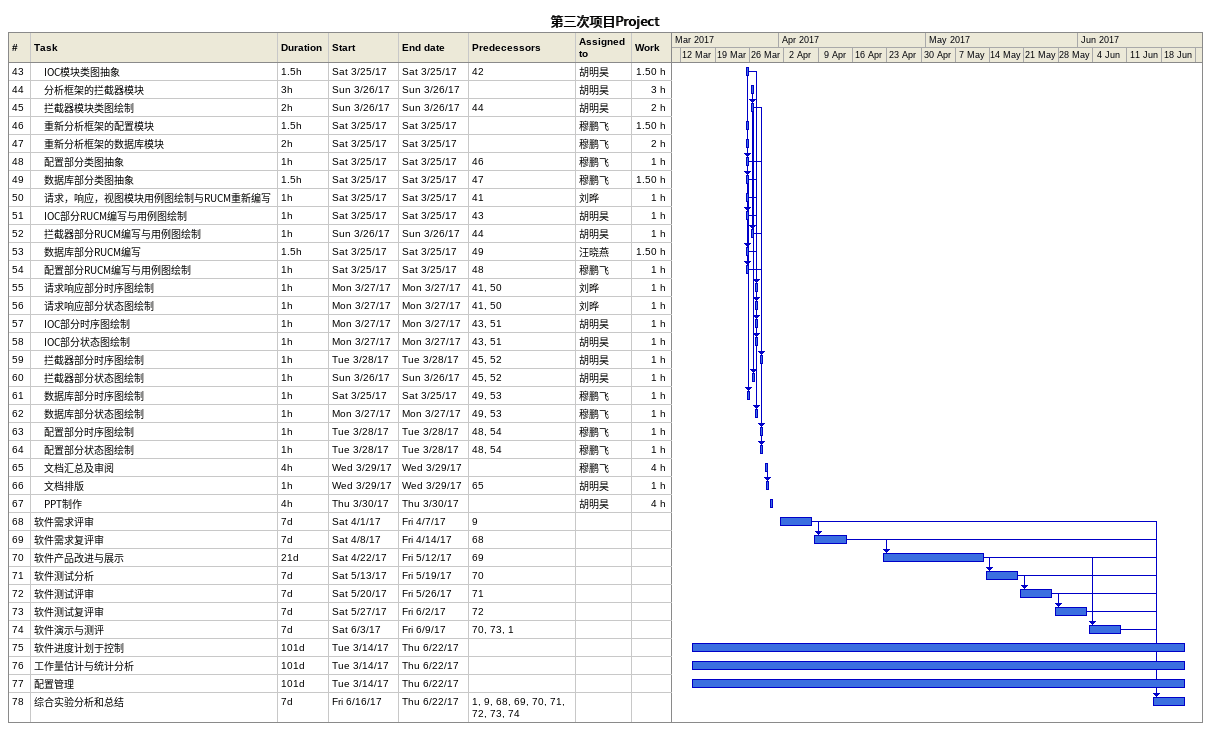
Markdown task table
第三次项目Project

| ID | Level | Task | Duration | Start | Finish | Predecessors | Resources | Work (h) |
|---|---|---|---|---|---|---|---|---|
| 43 | 2 | IOC模块类图抽象 | 1.5h | 2017-03-25 | 2017-03-25 | 42 | 胡明昊 | 1.50 |
| 44 | 2 | 分析框架的拦截器模块 | 3h | 2017-03-26 | 2017-03-26 |  | 胡明昊 | 3 |
| 45 | 2 | 拦截器模块类图绘制 | 2h | 2017-03-26 | 2017-03-26 | 44 | 胡明昊 | 2 |
| 46 | 2 | 重新分析框架的配置模块 | 1.5h | 2017-03-25 | 2017-03-25 |  | 穆鹏飞 | 1.50 |
| 47 | 2 | 重新分析框架的数据库模块 | 2h | 2017-03-25 | 2017-03-25 |  | 穆鹏飞 | 2 |
| 48 | 2 | 配置部分类图抽象 | 1h | 2017-03-25 | 2017-03-25 | 46 | 穆鹏飞 | 1 |
| 49 | 2 | 数据库部分类图抽象 | 1.5h | 2017-03-25 | 2017-03-25 | 47 | 穆鹏飞 | 1.50 |
| 50 | 2 | 请求，响应，视图模块用例图绘制与RUCM重新编写 | 1h | 2017-03-25 | 2017-03-25 | 41 | 刘晔 | 1 |
| 51 | 2 | IOC部分RUCM编写与用例图绘制 | 1h | 2017-03-25 | 2017-03-25 | 43 | 胡明昊 | 1 |
| 52 | 2 | 拦截器部分RUCM编写与用例图绘制 | 1h | 2017-03-26 | 2017-03-26 | 44 | 胡明昊 | 1 |
| 53 | 2 | 数据库部分RUCM编写 | 1.5h | 2017-03-25 | 2017-03-25 | 49 | 汪晓燕 | 1.50 |
| 54 | 2 | 配置部分RUCM编写与用例图绘制 | 1h | 2017-03-25 | 2017-03-25 | 48 | 穆鹏飞 | 1 |
| 55 | 2 | 请求响应部分时序图绘制 | 1h | 2017-03-27 | 2017-03-27 | 41, 50 | 刘晔 | 1 |
| 56 | 2 | 请求响应部分状态图绘制 | 1h | 2017-03-27 | 2017-03-27 | 41, 50 | 刘晔 | 1 |
| 57 | 2 | IOC部分时序图绘制 | 1h | 2017-03-27 | 2017-03-27 | 43, 51 | 胡明昊 | 1 |
| 58 | 2 | IOC部分状态图绘制 | 1h | 2017-03-27 | 2017-03-27 | 43, 51 | 胡明昊 | 1 |
| 59 | 2 | 拦截器部分时序图绘制 | 1h | 2017-03-28 | 2017-03-28 | 45, 52 | 胡明昊 | 1 |
| 60 | 2 | 拦截器部分状态图绘制 | 1h | 2017-03-26 | 2017-03-26 | 45, 52 | 胡明昊 | 1 |
| 61 | 2 | 数据库部分时序图绘制 | 1h | 2017-03-25 | 2017-03-25 | 49, 53 | 穆鹏飞 | 1 |
| 62 | 2 | 数据库部分状态图绘制 | 1h | 2017-03-27 | 2017-03-27 | 49, 53 | 穆鹏飞 | 1 |
| 63 | 2 | 配置部分时序图绘制 | 1h | 2017-03-28 | 2017-03-28 | 48, 54 | 穆鹏飞 | 1 |
| 64 | 2 | 配置部分状态图绘制 | 1h | 2017-03-28 | 2017-03-28 | 48, 54 | 穆鹏飞 | 1 |
| 65 | 2 | 文档汇总及审阅 | 4h | 2017-03-29 | 2017-03-29 |  | 穆鹏飞 | 4 |
| 66 | 2 | 文档排版 | 1h | 2017-03-29 | 2017-03-29 | 65 | 胡明昊 | 1 |
| 67 | 2 | PPT制作 | 4h | 2017-03-30 | 2017-03-30 |  | 胡明昊 | 4 |
| 68 | 1 | 软件需求评审 | 7d | 2017-04-01 | 2017-04-07 | 9 |  |  |
| 69 | 1 | 软件需求复评审 | 7d | 2017-04-08 | 2017-04-14 | 68 |  |  |
| 70 | 1 | 软件产品改进与展示 | 21d | 2017-04-22 | 2017-05-12 | 69 |  |  |
| 71 | 1 | 软件测试分析 | 7d | 2017-05-13 | 2017-05-19 | 70 |  |  |
| 72 | 1 | 软件测试评审 | 7d | 2017-05-20 | 2017-05-26 | 71 |  |  |
| 73 | 1 | 软件测试复评审 | 7d | 2017-05-27 | 2017-06-02 | 72 |  |  |
| 74 | 1 | 软件演示与测评 | 7d | 2017-06-03 | 2017-06-09 | 70, 73, 1 |  |  |
| 75 | 1 | 软件进度计划于控制 | 101d | 2017-03-14 | 2017-06-22 |  |  |  |
| 76 | 1 | 工作量估计与统计分析 | 101d | 2017-03-14 | 2017-06-22 |  |  |  |
| 77 | 1 | 配置管理 | 101d | 2017-03-14 | 2017-06-22 |  |  |  |
| 78 | 1 | 综合实验分析和总结 | 7d | 2017-06-16 | 2017-06-22 | 1, 9, 68, 69, 70, 71, 72, 73, 74 |  |  |
